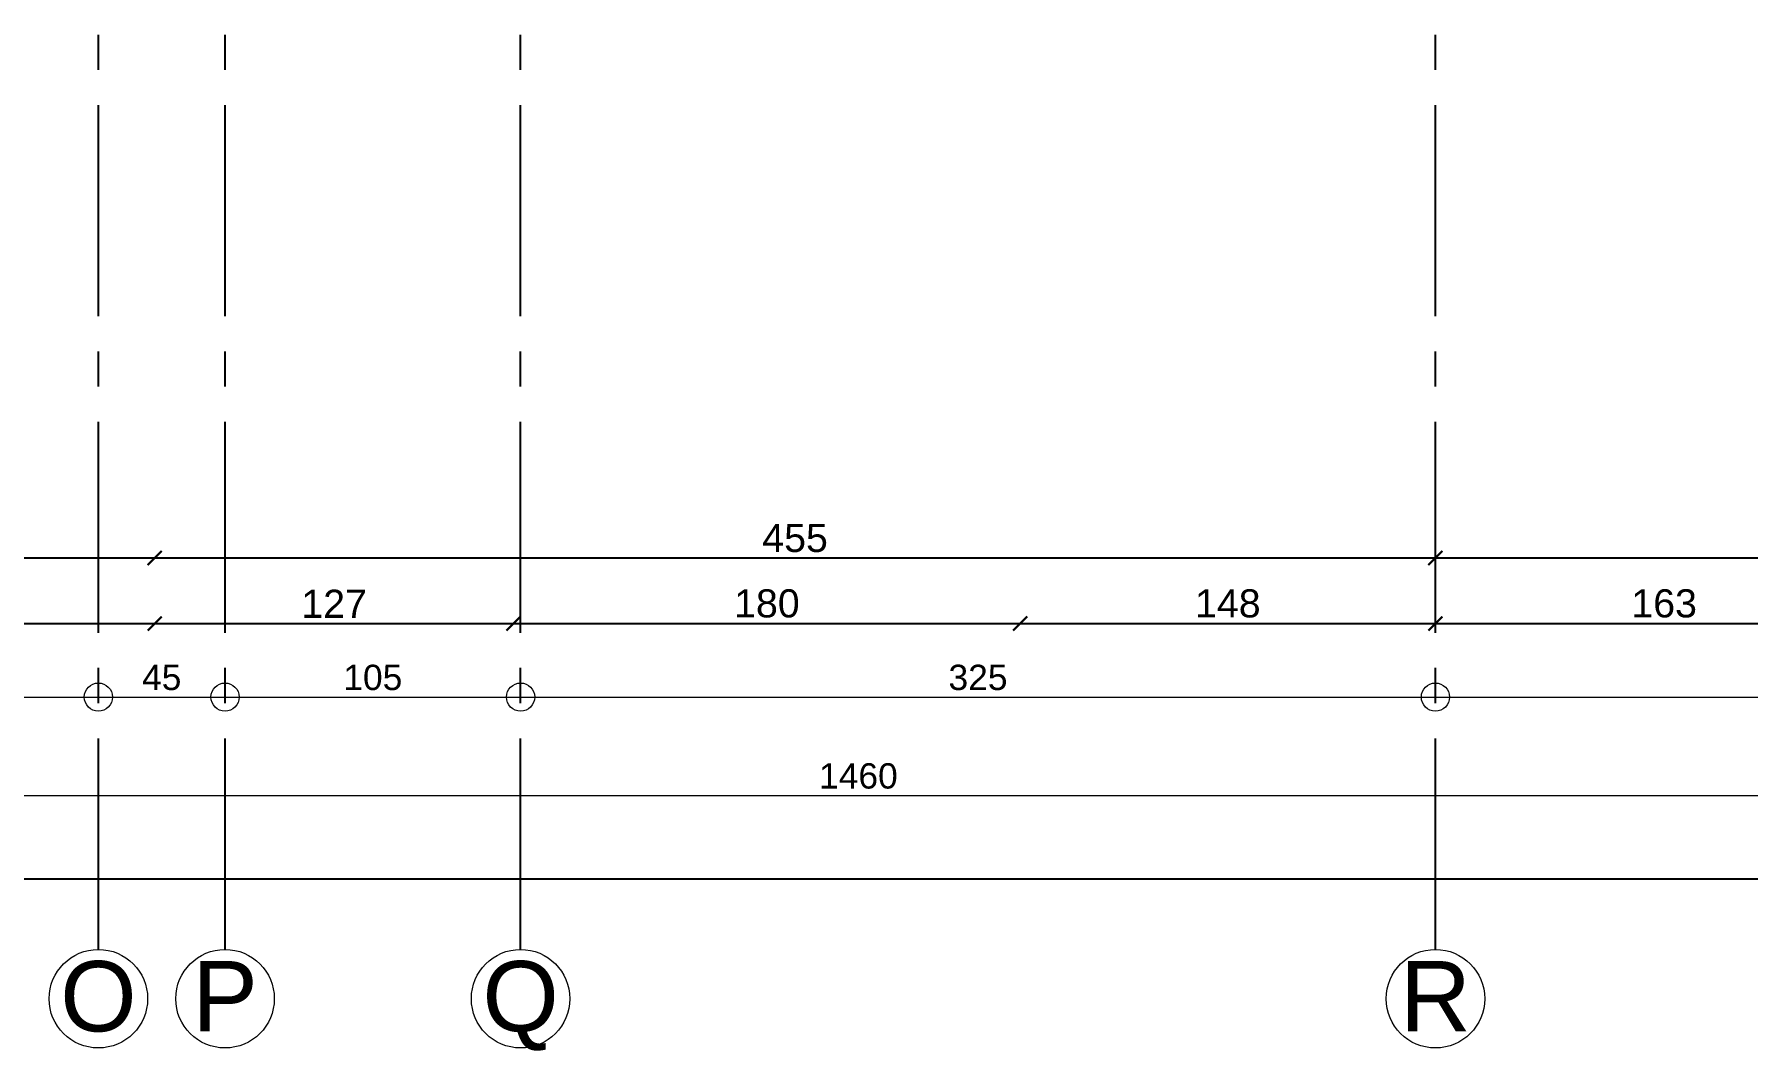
# Model space of a CAD drawing. Header units: millimetres. Extents: x 2778 to 13672, y 1832 to 5175.
# Drawn here: x 12363 to 12972, y 2104 to 2465 of the extents above; entities that cross this region are included whole.
import ezdxf

# ---------------------------------------------------------------- set-up
doc = ezdxf.new("R2010")
doc.units = ezdxf.units.MM
doc.linetypes.add('CENTER2', pattern=[112.5, 75, -12.5, 12.5, -12.5])
doc.linetypes.add('DASHDOT2', pattern=[12.7, 6.35, -3.175, 0, -3.175])
doc.layers.add('aks', color=251, linetype='DASHDOT2', lineweight=35)
doc.layers.add('ÖLÇÜ İÇ', color=7, linetype='Continuous', lineweight=9)
for name, color, linetype in [('İÇÖLÇÜ', 7, 'Continuous'), ('Standart', 7, 'Continuous'), ('Ölçülendirme', 7, 'Continuous')]:
    doc.layers.add(name, color=color, linetype=linetype)
doc.styles.add('arial_1_18', font='arial.ttf', dxfattribs={"height": 0.2})
doc.styles.get("Standard").update_dxf_attribs({"font": 'arial.ttf'})
doc.dimstyles.new('zulay iç ölçü', dxfattribs={"dimtxt": 10, "dimasz": 5, "dimexe": 0.18, "dimexo": 0, "dimgap": 2, "dimtad": 3, "dimdec": 0, "dimzin": 0, "dimdsep": 46, "dimtxsty": 'Standard', "dimblk": 'ARCHTICK', "dimcen": 0.09, "dimse1": 1, "dimse2": 1, "dimadec": 0, "dimazin": 0, "dimtfac": 1, "dimtdec": 0, "dimtix": 1, "dimtofl": 0, "dimtmove": 0, "dimatfit": 3, "dimldrblk": 'ARCHTICK', "dimfxl": 1, "dimtolj": 1, "dimtzin": 0, "dimarcsym": 0})

# ---------------------------------------------------------------- blocks, each defined once
blk = doc.blocks.new('IDE941Entity3928')
at = {"layer": 'Ölçülendirme', "color": 1, "linetype": 'Continuous', "lineweight": 5}
for points in [[(3262, -358), (4738, -358)], [(3262, -393), (4738, -393)]]:
    blk.add_lwpolyline(points, dxfattribs=at)
for centre in [(3730, -358), (3775, -358), (3880, -358), (4205, -358)]:
    blk.add_circle(centre, 5, dxfattribs=at)
at = {"layer": 'Ölçülendirme', "color": 1, "linetype": 'Continuous', "lineweight": 5, "style": 'arial_1_18'}
for s, p in [('45', (3745.51, -355.5)), ('105', (3817.01, -355.5)), ('325', (4032.01, -355.5)), ('1460', (3986.02, -390.5))]:
    blk.add_text(s, height=9, dxfattribs=at).set_placement(p)
blk = doc.blocks.new('_ArchTick')
at = {"color": 0, "linetype": 'ByBlock', "const_width": 0.15}
blk.add_lwpolyline([(-0.5, -0.5), (0.5, 0.5)], dxfattribs=at)
blk = doc.blocks.new('*D2697')
at = {"layer": 'Defpoints', "color": 0, "transparency": 16777216}
for p in [(8656.17, 2165.17), (8656.17, 2156.64), (13386.17, 2156.64)]:
    blk.add_point(p, dxfattribs=at)
at = {"layer": 'ÖLÇÜ İÇ', "color": 0, "lineweight": -2, "transparency": 16777216}
blk.add_line((13386.17, 2165.17), (8656.17, 2165.17), dxfattribs=at)
at = {"layer": 'ÖLÇÜ İÇ', "color": 0, "lineweight": -2, "transparency": 16777216, "xscale": 5, "yscale": 5, "zscale": 5, "rotation": 180}
blk.add_blockref('_ArchTick', (8656.17, 2165.17), dxfattribs=at)
at = {"layer": 'ÖLÇÜ İÇ', "color": 0, "lineweight": -2, "transparency": 16777216, "xscale": 5, "yscale": 5, "zscale": 5}
blk.add_blockref('_ArchTick', (13386.17, 2165.17), dxfattribs=at)
at = {"layer": 'ÖLÇÜ İÇ', "color": 0, "transparency": 16777216, "insert": (11021.17, 2172.28), "char_height": 10, "attachment_point": 5}
blk.add_mtext('\\A1;4730', dxfattribs=at)

msp = doc.modelspace()

# ---------------------------------------------------------------- linework, layer by layer
at = {"layer": 'aks', "color": 251, "linetype": 'CENTER2', "lineweight": -3}
for points in [[(12386.17, 2140.23), (12386.17, 5100.23)], [(12431.17, 2140.23), (12431.17, 5100.23)], [(12536.17, 2140.23), (12536.17, 5100.23)], [(12861.17, 2140.23), (12861.17, 5100.23)]]:
    msp.add_lwpolyline(points, dxfattribs=at)
at = {"layer": 'aks', "color": 30, "linetype": 'Continuous', "lineweight": 5}
for centre in [(12386.17, 2122.73), (12431.17, 2122.73), (12536.17, 2122.73), (12861.17, 2122.73)]:
    msp.add_circle(centre, 17.5, dxfattribs=at)
at = {"layer": 'İÇÖLÇÜ'}
for p, q in [((12406.17, 2279.29), (11926.17, 2279.29)), ((12861.17, 2279.29), (12406.17, 2279.29)), ((13386.17, 2279.29), (12861.17, 2279.29)), ((12256.17, 2256.02), (12406.17, 2256.02)), ((12406.17, 2256.02), (12533.67, 2256.02)), ((12533.67, 2256.02), (12713.67, 2256.02)), ((12713.67, 2256.02), (12861.17, 2256.02)), ((12861.17, 2256.02), (13023.67, 2256.02))]:
    msp.add_line(p, q, dxfattribs=at)

# ---------------------------------------------------------------- block references
at = {"layer": 'İÇÖLÇÜ', "xscale": 5, "yscale": 5, "zscale": 5, "rotation": 180}
for p in [(12406.17, 2279.29), (12861.17, 2279.29), (12406.17, 2256.02), (12533.67, 2256.02), (12713.67, 2256.02), (12861.17, 2256.02)]:
    msp.add_blockref('_ArchTick', p, dxfattribs=at)
at = {"layer": 'İÇÖLÇÜ', "xscale": 5, "yscale": 5, "zscale": 5}
for p in [(12406.17, 2279.29), (12861.17, 2279.29), (12406.17, 2256.02), (12533.67, 2256.02), (12713.67, 2256.02), (12861.17, 2256.02)]:
    msp.add_blockref('_ArchTick', p, dxfattribs=at)
at = {"layer": 'Standart'}
msp.add_blockref('IDE941Entity3928', (8656.17, 2587.89), dxfattribs=at)

# ---------------------------------------------------------------- texts
at = {"layer": 'aks', "color": 1, "linetype": 'Continuous', "lineweight": 5, "style": 'arial_1_18'}
for s, p in [('O', (12372.6, 2111.11)), ('P', (12419.53, 2111.11)), ('Q', (12522.6, 2111.11)), ('R', (12848.57, 2111.11))]:
    msp.add_text(s, height=25, dxfattribs=at).set_placement(p)
at = {"layer": 'İÇÖLÇÜ', "char_height": 10, "attachment_point": 5}
for s, insert in [('\\A1;455', (12633.67, 2286.37)), ('\\A1;127', (12469.92, 2263.04)), ('\\A1;180', (12623.67, 2263.12)), ('\\A1;148', (12787.42, 2263.12)), ('\\A1;163', (12942.42, 2263.13))]:
    msp.add_mtext(s, dxfattribs=dict(at, insert=insert))

# ---------------------------------------------------------------- dimensions: what is measured, and where the dimension line sits
at = {"layer": 'ÖLÇÜ İÇ', "color": 1}
dim = msp.add_linear_dim(base=(8656.17, 2165.17), p1=(13386.17, 2156.64), p2=(8656.17, 2156.64), dimstyle='zulay iç ölçü', dxfattribs=at)
dim.commit()
dim.dimension.update_dxf_attribs({"geometry": '*D2697', "text_midpoint": (11021.17, 2172.28)})

doc.saveas('drawing.dxf')
